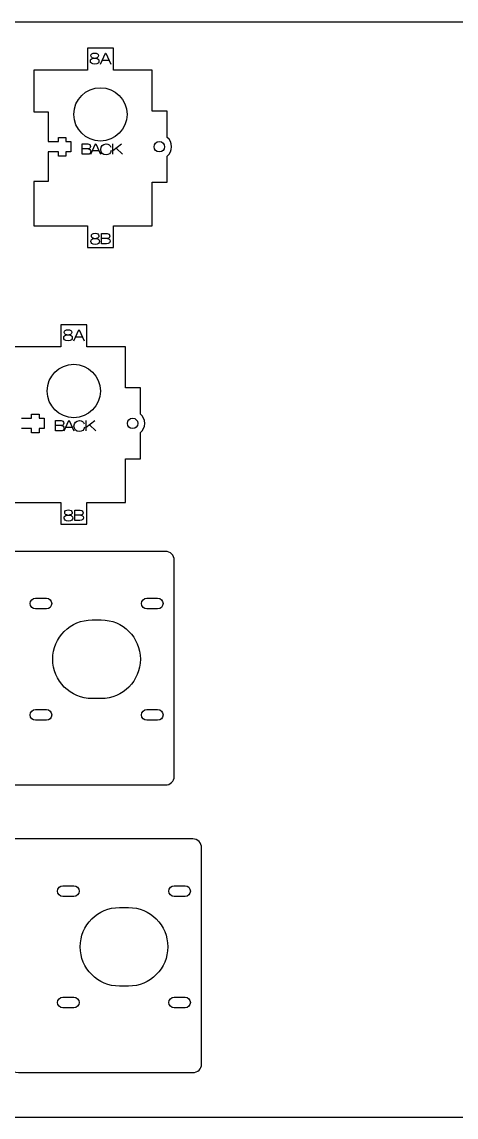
# Model space of a CAD drawing. Header units: millimetres. Extents: x 0 to 610, y -305 to 0.
# Drawn here: x 189.9 to 310.9, y -304.8 to 0 of the extents above; entities that cross this region are included whole.
import ezdxf

# ---------------------------------------------------------------- set-up
doc = ezdxf.new("R2010")
doc.units = ezdxf.units.MM
doc.layers.add('CUTS', color=1, linetype='Continuous', true_color=0xff0000)
doc.layers.add('TEXT', color=5, linetype='Continuous', true_color=0x0000ff)
doc.layers.add('laser bed referance', color=3, linetype='Continuous', lineweight=25, true_color=0x00ff00)

msp = doc.modelspace()

# ---------------------------------------------------------------- linework, layer by layer
at = {"layer": 'CUTS', "color": 1, "lineweight": 25, "true_color": 0xff0000}
for p, q in [((232.36, -209.97), (232.37, -149.82)), ((240, -290), (240, -229.86))]:
    msp.add_line(p, q, dxfattribs=at)
for points in [[(230.41, -32.14), (230.41, -24.83), (226.21, -24.83), (226.21, -13.43), (215.41, -13.43), (215.41, -7.33), (208.21, -7.33), (208.21, -13.43), (193.21, -13.43), (193.21, -25.03), (197.21, -25.03), (197.21, -33.33), (200.08, -33.33), (200.08, -32.13), (202.18, -32.13), (202.18, -33.33), (203.57, -33.33), (203.57, -36.13), (202.18, -36.13), (202.18, -37.33), (200.08, -37.33), (200.08, -36.13), (197.21, -36.13), (197.21, -44.43), (193.21, -44.43), (193.21, -56.73), (208.21, -56.73), (208.21, -62.83), (215.41, -62.83), (215.41, -56.73), (226.21, -56.73), (226.21, -44.63), (230.41, -44.63), (230.41, -37.32)], [(222.97, -109.14), (222.97, -101.83), (218.78, -101.83), (218.78, -90.43), (207.98, -90.43), (207.98, -84.33), (200.77, -84.33), (200.77, -90.43), (185.78, -90.43)], [(189.78, -110.32), (192.64, -110.32), (192.64, -109.13), (194.74, -109.13), (194.74, -110.32), (196.13, -110.32), (196.13, -113.13), (194.74, -113.13), (194.74, -114.33), (192.64, -114.33), (192.64, -113.13), (189.78, -113.13)], [(185.78, -133.72), (200.77, -133.72), (200.77, -139.82), (207.98, -139.82), (207.98, -133.72), (218.78, -133.72), (218.78, -121.62), (222.97, -121.62), (222.97, -114.31)], [(229.9, -147.35), (172.42, -147.35)], [(193.73, -160.37), (196.74, -160.37), (196.74, -160.37)], [(224.73, -160.37), (227.74, -160.37), (227.74, -160.37)], [(196.74, -163.37), (193.73, -163.37)], [(227.74, -163.37), (224.73, -163.37)], [(209.48, -166.42), (211.99, -166.42), (211.99, -166.42)], [(170, -182.1), (170, -184.24), (169.39, -202.33), (172.56, -202.33), (172.56, -211.23), (181.38, -212.33), (229.89, -212.33)], [(211.99, -188.32), (209.48, -188.32)], [(193.73, -191.37), (196.74, -191.37), (196.74, -191.37)], [(224.73, -191.37), (227.74, -191.37), (227.74, -191.37)], [(196.74, -194.37), (193.73, -194.37)], [(227.74, -194.37), (224.73, -194.37)], [(237.53, -227.39), (180.06, -227.39)], [(201.36, -240.41), (204.37, -240.41), (204.37, -240.41)], [(232.36, -240.41), (235.37, -240.41), (235.37, -240.41)], [(204.37, -243.41), (201.36, -243.41)], [(235.37, -243.41), (232.36, -243.41)], [(217.12, -246.46), (219.62, -246.46), (219.62, -246.46)], [(177.64, -262.13), (177.63, -264.28), (177.03, -282.36), (180.2, -282.36), (180.2, -291.27), (189.01, -292.37), (237.53, -292.37)], [(219.62, -268.36), (217.12, -268.36)], [(201.36, -271.41), (204.37, -271.41), (204.37, -271.41)], [(232.36, -271.41), (235.37, -271.41), (235.37, -271.41)], [(204.37, -274.41), (201.36, -274.41)], [(235.37, -274.41), (232.36, -274.41)]]:
    msp.add_lwpolyline(points, dxfattribs=at)
for points in [[(204.41, -25.73), (204.41, -21.63), (207.73, -18.31), (211.81, -18.31)], [(211.81, -18.31), (215.9, -18.31), (219.21, -21.63), (219.21, -25.73)], [(211.81, -33.16), (207.73, -33.16), (204.41, -29.83), (204.41, -25.73)], [(219.21, -25.73), (219.21, -29.83), (215.9, -33.16), (211.81, -33.16)], [(226.76, -34.73), (226.76, -33.93), (227.41, -33.28), (228.21, -33.28)], [(228.21, -33.28), (229.02, -33.28), (229.66, -33.93), (229.66, -34.73)], [(231.61, -34.73), (231.61, -33.69), (231.15, -32.77), (230.41, -32.14)], [(228.21, -36.18), (227.41, -36.18), (226.76, -35.53), (226.76, -34.73)], [(229.66, -34.73), (229.66, -35.53), (229.02, -36.18), (228.21, -36.18)], [(230.41, -37.32), (231.15, -36.7), (231.61, -35.77), (231.61, -34.73)], [(196.97, -102.73), (196.97, -98.63), (200.29, -95.3), (204.38, -95.3)], [(204.38, -95.3), (208.46, -95.3), (211.78, -98.62), (211.78, -102.73)], [(204.38, -110.15), (200.29, -110.15), (196.97, -106.83), (196.97, -102.73)], [(211.78, -102.73), (211.78, -106.83), (208.46, -110.15), (204.38, -110.15)], [(224.17, -111.73), (224.17, -110.69), (223.71, -109.76), (222.97, -109.14)], [(219.33, -111.73), (219.33, -110.92), (219.97, -110.28), (220.78, -110.28)], [(220.78, -113.18), (219.97, -113.18), (219.33, -112.53), (219.33, -111.73)], [(220.78, -110.28), (221.58, -110.28), (222.23, -110.92), (222.23, -111.73)], [(222.23, -111.73), (222.23, -112.53), (221.58, -113.18), (220.78, -113.18)], [(222.97, -114.31), (223.71, -113.69), (224.17, -112.76), (224.17, -111.73)], [(232.37, -149.82), (232.37, -148.46), (231.26, -147.35), (229.9, -147.35)], [(192.23, -161.87), (192.23, -161.04), (192.9, -160.37), (193.73, -160.37)], [(196.74, -160.37), (197.57, -160.37), (198.24, -161.04), (198.24, -161.87)], [(223.23, -161.87), (223.23, -161.04), (223.9, -160.37), (224.73, -160.37)], [(227.74, -160.37), (228.57, -160.37), (229.24, -161.04), (229.24, -161.87)], [(193.73, -163.37), (192.9, -163.37), (192.23, -162.7), (192.23, -161.87)], [(198.24, -161.87), (198.24, -162.7), (197.57, -163.37), (196.74, -163.37)], [(224.73, -163.37), (223.9, -163.37), (223.23, -162.7), (223.23, -161.87)], [(229.24, -161.87), (229.24, -162.7), (228.57, -163.37), (227.74, -163.37)], [(198.53, -177.37), (198.53, -171.32), (203.44, -166.42), (209.48, -166.42)], [(211.99, -166.42), (218.03, -166.42), (222.94, -171.33), (222.94, -177.37)], [(209.48, -188.32), (203.44, -188.32), (198.53, -183.42), (198.53, -177.37)], [(222.94, -177.37), (222.94, -183.42), (218.03, -188.32), (211.99, -188.32)], [(192.23, -192.87), (192.23, -192.04), (192.9, -191.37), (193.73, -191.37)], [(196.74, -191.37), (197.57, -191.37), (198.24, -192.04), (198.24, -192.87)], [(223.23, -192.87), (223.23, -192.04), (223.9, -191.37), (224.73, -191.37)], [(227.74, -191.37), (228.57, -191.37), (229.24, -192.04), (229.24, -192.87)], [(193.73, -194.37), (192.9, -194.37), (192.23, -193.7), (192.23, -192.87)], [(198.24, -192.87), (198.24, -193.7), (197.57, -194.37), (196.74, -194.37)], [(224.73, -194.37), (223.9, -194.37), (223.23, -193.7), (223.23, -192.87)], [(229.24, -192.87), (229.24, -193.7), (228.57, -194.37), (227.74, -194.37)], [(229.89, -212.33), (231.26, -212.43), (232.36, -211.33), (232.36, -209.97)], [(240, -229.86), (240, -228.49), (238.9, -227.39), (237.53, -227.39)], [(199.86, -241.91), (199.86, -241.08), (200.54, -240.41), (201.36, -240.41)], [(204.37, -240.41), (205.2, -240.41), (205.87, -241.08), (205.87, -241.91)], [(230.86, -241.91), (230.86, -241.08), (231.54, -240.41), (232.36, -240.41)], [(235.37, -240.41), (236.2, -240.41), (236.87, -241.08), (236.87, -241.91)], [(201.36, -243.41), (200.54, -243.41), (199.86, -242.74), (199.86, -241.91)], [(205.87, -241.91), (205.87, -242.74), (205.2, -243.41), (204.37, -243.41)], [(232.36, -243.41), (231.54, -243.41), (230.86, -242.74), (230.86, -241.91)], [(236.87, -241.91), (236.87, -242.74), (236.2, -243.41), (235.37, -243.41)], [(206.17, -257.41), (206.17, -251.36), (211.07, -246.46), (217.12, -246.46)], [(219.62, -246.46), (225.67, -246.46), (230.57, -251.36), (230.57, -257.41)], [(217.12, -268.36), (211.07, -268.36), (206.17, -263.45), (206.17, -257.41)], [(230.57, -257.41), (230.57, -263.45), (225.67, -268.36), (219.62, -268.36)], [(199.86, -272.91), (199.86, -272.08), (200.54, -271.41), (201.36, -271.41)], [(201.36, -274.41), (200.54, -274.41), (199.86, -273.74), (199.86, -272.91)], [(204.37, -271.41), (205.2, -271.41), (205.87, -272.08), (205.87, -272.91)], [(205.87, -272.91), (205.87, -273.74), (205.2, -274.41), (204.37, -274.41)], [(230.86, -272.91), (230.86, -272.08), (231.54, -271.41), (232.36, -271.41)], [(232.36, -274.41), (231.54, -274.41), (230.86, -273.74), (230.86, -272.91)], [(235.37, -271.41), (236.2, -271.41), (236.87, -272.08), (236.87, -272.91)], [(236.87, -272.91), (236.87, -273.74), (236.2, -274.41), (235.37, -274.41)], [(237.53, -292.37), (238.89, -292.47), (240, -291.36), (240, -290)]]:
    msp.add_open_spline(points, degree=3, dxfattribs=at)
at = {"layer": 'laser bed referance'}
for p, q in [((0, 0), (304.8, 0)), ((0, 0), (609.6, 0)), ((0, -304.8), (304.8, -304.8)), ((0, -304.8), (609.6, -304.8))]:
    msp.add_line(p, q, dxfattribs=at)
at = {"layer": 'TEXT', "color": 5, "true_color": 0x0000ff}
for points in [[(211.85, -11.73), (213.24, -8.71), (213.35, -8.71), (214.74, -11.73)], [(209.87, -10.07), (209.87, -10.06)], [(209.87, -10.07), (210.55, -10.07)], [(210.55, -10.06), (210.55, -10.07)], [(214.28, -10.73), (212.3, -10.73)], [(206.7, -33.98), (208.26, -33.98)], [(208.15, -36.85), (206.7, -36.85), (206.7, -33.98), (206.7, -33.98)], [(208.39, -35.35), (206.7, -35.34)], [(208.39, -35.34), (208.39, -35.35)], [(209.12, -36.85), (210.44, -33.98), (210.54, -33.98), (211.86, -36.85)], [(211.43, -35.9), (209.55, -35.9)], [(215.3, -35.78), (217.66, -33.98)], [(215.3, -36.85), (215.3, -33.98)], [(216.17, -35.12), (217.93, -36.85)], [(209.98, -60.24), (209.98, -60.24)], [(209.98, -60.24), (210.66, -60.24)], [(210.66, -60.24), (210.66, -60.24)], [(212.08, -58.91), (213.64, -58.91)], [(213.53, -61.79), (212.08, -61.79), (212.08, -58.91), (212.08, -58.91)], [(213.77, -60.28), (212.08, -60.28)], [(213.77, -60.28), (213.77, -60.29)], [(202.43, -87.06), (203.11, -87.06)], [(202.43, -87.06), (202.43, -87.06)], [(203.11, -87.06), (203.11, -87.06)], [(204.41, -88.73), (205.8, -85.71), (205.91, -85.71), (207.3, -88.73)], [(206.84, -87.73), (204.86, -87.73)], [(199.26, -110.97), (200.82, -110.97)], [(200.71, -113.85), (199.26, -113.85), (199.26, -110.97), (199.26, -110.97)], [(200.96, -112.34), (199.26, -112.34)], [(200.96, -112.34), (200.96, -112.35)], [(201.68, -113.85), (203, -110.97), (203.1, -110.97), (204.42, -113.85)], [(207.86, -112.78), (210.22, -110.97)], [(207.86, -113.85), (207.86, -110.97)], [(208.74, -112.11), (210.49, -113.85)], [(203.99, -112.9), (202.11, -112.9)], [(204.64, -135.91), (206.2, -135.91)], [(206.09, -138.78), (204.64, -138.78), (204.64, -135.91), (204.64, -135.91)], [(202.54, -137.24), (202.54, -137.23)], [(202.54, -137.24), (203.23, -137.24)], [(203.23, -137.23), (203.23, -137.24)], [(206.34, -137.28), (204.64, -137.27)], [(206.34, -137.27), (206.34, -137.28)]]:
    msp.add_lwpolyline(points, dxfattribs=at)
for points in [[(209.17, -9.41), (209.17, -8.92), (209.54, -8.66), (210.21, -8.66)], [(210.21, -8.66), (210.88, -8.66), (211.25, -8.92), (211.25, -9.41)], [(209.02, -10.92), (209.02, -10.45), (209.26, -10.13), (209.87, -10.07)], [(210.21, -11.78), (209.31, -11.78), (209.02, -11.39), (209.02, -10.92)], [(209.87, -10.06), (209.33, -10.02), (209.17, -9.66), (209.17, -9.41)], [(211.4, -10.92), (211.4, -11.39), (211.11, -11.78), (210.21, -11.78)], [(211.25, -9.41), (211.25, -9.66), (211.09, -10.02), (210.55, -10.06)], [(210.55, -10.07), (211.15, -10.13), (211.4, -10.45), (211.4, -10.92)], [(209.12, -36.07), (209.12, -36.41), (208.91, -36.85), (208.15, -36.85)], [(208.26, -33.98), (208.71, -33.98), (209.03, -34.23), (209.03, -34.69)], [(209.03, -34.69), (209.03, -35.03), (208.73, -35.35), (208.39, -35.34)], [(208.39, -35.35), (208.77, -35.37), (209.12, -35.57), (209.12, -36.07)], [(211.88, -35.48), (211.88, -34.53), (212.54, -33.98), (213.36, -33.98)], [(213.36, -36.98), (212.54, -36.98), (211.88, -36.43), (211.88, -35.48)], [(213.36, -33.98), (214.04, -33.98), (214.58, -34.26), (214.74, -34.88)], [(214.8, -35.83), (214.72, -36.59), (214.03, -36.98), (213.36, -36.98)], [(209.13, -61.1), (209.13, -60.62), (209.38, -60.3), (209.98, -60.24)], [(209.29, -59.58), (209.29, -59.09), (209.65, -58.84), (210.32, -58.84)], [(209.98, -60.24), (209.44, -60.2), (209.29, -59.83), (209.29, -59.58)], [(210.32, -58.84), (210.99, -58.84), (211.36, -59.09), (211.36, -59.58)], [(211.36, -59.58), (211.36, -59.83), (211.2, -60.2), (210.66, -60.24)], [(210.66, -60.24), (211.27, -60.3), (211.51, -60.62), (211.51, -61.1)], [(213.64, -58.91), (214.09, -58.91), (214.41, -59.16), (214.41, -59.63)], [(214.41, -59.63), (214.41, -59.96), (214.11, -60.29), (213.77, -60.28)], [(213.77, -60.29), (214.15, -60.3), (214.5, -60.5), (214.5, -61)], [(210.32, -61.95), (209.42, -61.95), (209.13, -61.56), (209.13, -61.1)], [(211.51, -61.1), (211.51, -61.56), (211.22, -61.95), (210.32, -61.95)], [(214.5, -61), (214.5, -61.34), (214.29, -61.79), (213.53, -61.79)], [(201.58, -87.92), (201.58, -87.44), (201.83, -87.12), (202.43, -87.06)], [(202.77, -88.77), (201.87, -88.77), (201.58, -88.38), (201.58, -87.92)], [(201.73, -86.4), (201.73, -85.91), (202.1, -85.66), (202.77, -85.66)], [(202.43, -87.06), (201.89, -87.02), (201.73, -86.65), (201.73, -86.4)], [(202.77, -85.66), (203.44, -85.66), (203.81, -85.91), (203.81, -86.4)], [(203.96, -87.92), (203.96, -88.38), (203.67, -88.77), (202.77, -88.77)], [(203.81, -86.4), (203.81, -86.65), (203.65, -87.02), (203.11, -87.06)], [(203.11, -87.06), (203.71, -87.12), (203.96, -87.44), (203.96, -87.92)], [(200.82, -110.97), (201.27, -110.97), (201.59, -111.22), (201.59, -111.69)], [(201.59, -111.69), (201.59, -112.02), (201.29, -112.35), (200.96, -112.34)], [(200.96, -112.35), (201.33, -112.36), (201.68, -112.56), (201.68, -113.07)], [(204.44, -112.47), (204.44, -111.53), (205.1, -110.97), (205.93, -110.97)], [(205.93, -113.98), (205.1, -113.98), (204.44, -113.42), (204.44, -112.47)], [(205.93, -110.97), (206.6, -110.97), (207.14, -111.25), (207.3, -111.88)], [(201.68, -113.07), (201.68, -113.4), (201.47, -113.85), (200.71, -113.85)], [(207.37, -112.82), (207.28, -113.59), (206.59, -113.98), (205.93, -113.98)], [(201.85, -136.58), (201.85, -136.09), (202.21, -135.83), (202.88, -135.83)], [(202.54, -137.23), (202, -137.19), (201.85, -136.83), (201.85, -136.58)], [(202.88, -135.83), (203.55, -135.83), (203.92, -136.09), (203.92, -136.58)], [(203.92, -136.58), (203.92, -136.83), (203.76, -137.19), (203.23, -137.23)], [(206.2, -135.91), (206.65, -135.91), (206.97, -136.15), (206.97, -136.62)], [(206.97, -136.62), (206.97, -136.96), (206.67, -137.28), (206.34, -137.27)], [(201.69, -138.09), (201.69, -137.62), (201.94, -137.3), (202.54, -137.24)], [(202.88, -138.95), (201.98, -138.95), (201.69, -138.55), (201.69, -138.09)], [(204.08, -138.09), (204.08, -138.55), (203.78, -138.95), (202.88, -138.95)], [(203.23, -137.24), (203.83, -137.3), (204.08, -137.62), (204.08, -138.09)], [(207.06, -138), (207.06, -138.33), (206.85, -138.78), (206.09, -138.78)], [(206.34, -137.28), (206.71, -137.3), (207.06, -137.5), (207.06, -138)]]:
    msp.add_open_spline(points, degree=3, dxfattribs=at)

doc.saveas('drawing.dxf')
